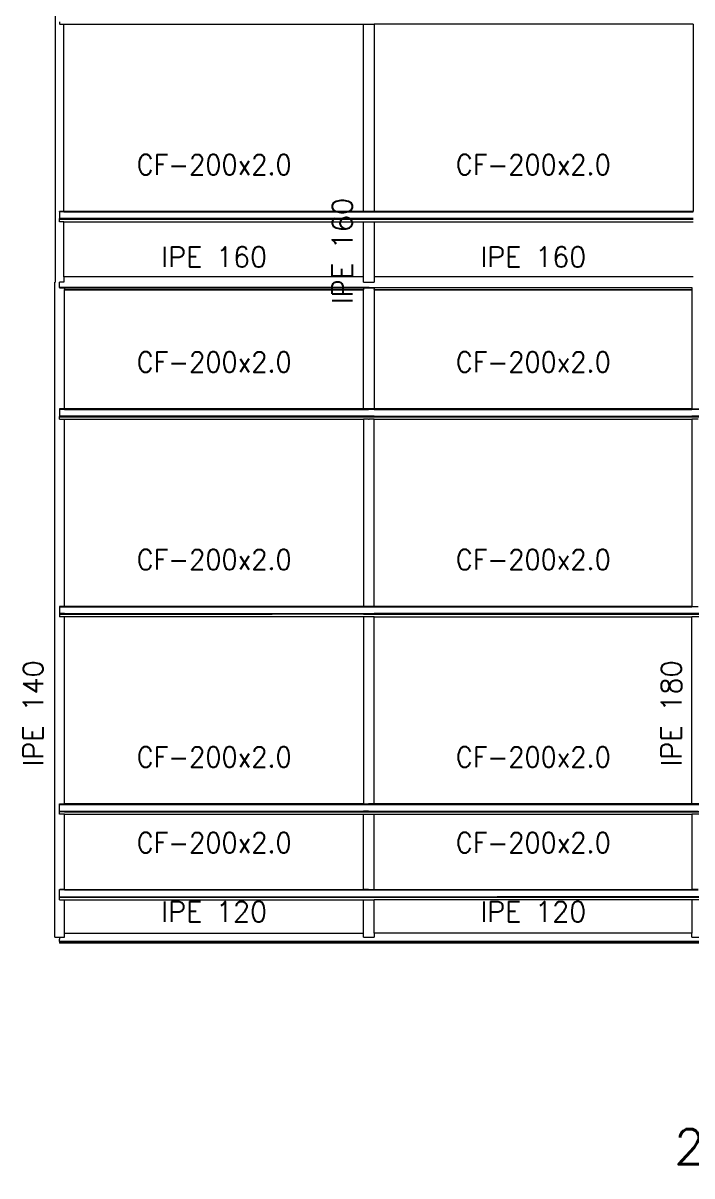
# Model space of a CAD drawing. Header units: millimetres. Extents: x 0 to 149, y -64 to 103.
# Drawn here: x 11.5 to 16.59, y 85.77 to 94.52 of the extents above; entities that cross this region are included whole.
import ezdxf
from ezdxf.enums import TextEntityAlignment as Align

# ---------------------------------------------------------------- set-up
doc = ezdxf.new("R2010")
doc.units = ezdxf.units.MM
for name, color, linetype, lineweight in [('BARRAS_DE_ACERO', 7, 'Continuous', 9), ('REFERENCIA_DE_LAS_BARRAS', 2, 'Continuous', 9), ('TITULOS', 9, 'Continuous', 0)]:
    doc.layers.add(name, color=color, linetype=linetype, lineweight=lineweight)
doc.styles.add('CYPETXT', font='romans__.ttf', dxfattribs={"height": 0.2})

msp = doc.modelspace()

# ---------------------------------------------------------------- linework, layer by layer
at = {"layer": 'BARRAS_DE_ACERO'}
for p, q in [((11.748, 92.5542), (11.748, 97.5294)), ((11.78, 94.5325), (11.78, 94.5133)), ((11.7822, 94.5133), (11.78, 94.5133)), ((11.7822, 94.5133), (11.812, 94.5133)), ((11.812, 94.5133), (14.089, 94.5133)), ((11.812, 93.0922), (11.812, 94.5133)), ((14.089, 94.5133), (14.1325, 94.5133)), ((14.1325, 94.5133), (14.171, 94.5133)), ((11.78, 93.092), (11.78, 93.0922)), ((11.78, 93.0922), (11.7822, 93.0922)), ((11.78, 93.0912), (11.78, 93.092)), ((11.78, 93.092), (11.7822, 93.092)), ((11.78, 93.0899), (11.78, 93.0912)), ((11.7822, 93.0912), (11.78, 93.0912)), ((11.78, 93.0882), (11.78, 93.0899)), ((11.78, 93.0899), (11.7822, 93.0899)), ((11.7822, 93.0922), (11.812, 93.0922)), ((11.7822, 93.092), (11.7823, 93.092)), ((11.812, 93.0912), (11.7822, 93.0912)), ((11.812, 93.0899), (11.7822, 93.0899)), ((11.812, 93.092), (11.7823, 93.092)), ((11.812, 93.092), (14.089, 93.092)), ((16.5935, 93.0912), (11.812, 93.0912)), ((11.812, 93.0899), (16.5935, 93.0899)), ((14.1275, 93.0922), (14.089, 93.0922)), ((16.5935, 93.092), (14.089, 93.092)), ((14.1325, 93.0922), (14.1275, 93.0922)), ((14.1325, 93.0922), (14.171, 93.0922)), ((11.78, 93.0882), (11.78, 93.0374)), ((11.7804, 93.0882), (11.78, 93.0882)), ((11.78, 93.0374), (11.7822, 93.0374)), ((11.78, 93.0357), (11.78, 93.0374)), ((11.78, 93.0341), (11.78, 93.0357)), ((11.812, 93.0357), (11.78, 93.0357)), ((11.78, 93.0341), (11.7822, 93.0341)), ((11.78, 93.033), (11.78, 93.0341)), ((11.78, 93.0325), (11.78, 93.033)), ((11.812, 93.033), (11.78, 93.033)), ((11.78, 93.0325), (16.5935, 93.0325)), ((11.7804, 93.0882), (11.7822, 93.0882)), ((11.812, 93.0882), (11.7822, 93.0882)), ((11.812, 93.0374), (11.7822, 93.0374)), ((11.7822, 93.0341), (11.8119, 93.0341)), ((11.8119, 93.0341), (11.812, 93.0341)), ((11.812, 93.0882), (14.089, 93.0882)), ((14.089, 93.0374), (11.812, 93.0374)), ((11.812, 93.0357), (16.5935, 93.0357)), ((11.812, 93.0341), (16.5935, 93.0341)), ((16.5935, 93.033), (11.812, 93.033)), ((11.812, 93.0133), (14.089, 93.0133)), ((14.089, 93.0882), (16.5935, 93.0882)), ((16.5935, 93.0374), (14.089, 93.0374)), ((14.171, 93.0133), (14.171, 92.595)), ((11.812, 92.595), (11.812, 92.5542)), ((14.089, 92.595), (11.812, 92.595)), ((14.089, 92.5542), (14.089, 92.595)), ((11.748, 92.5542), (11.7435, 92.5542)), ((11.7435, 87.579), (11.7435, 92.5542)), ((11.78, 92.5134), (11.78, 92.5542)), ((11.812, 92.5542), (11.78, 92.5542)), ((14.1325, 92.5134), (11.78, 92.5134)), ((11.78, 92.5134), (11.78, 92.513)), ((11.78, 92.513), (11.8165, 92.513)), ((11.8165, 92.513), (11.8165, 92.5126)), ((11.8165, 92.5126), (11.8165, 92.498)), ((11.8165, 92.498), (14.089, 92.498)), ((11.8165, 92.4973), (14.089, 92.4973)), ((14.089, 92.5542), (14.171, 92.5542)), ((14.089, 92.513), (14.171, 92.513)), ((14.089, 92.5126), (14.089, 92.513)), ((14.089, 91.5922), (14.089, 92.4973)), ((14.1325, 92.5134), (16.5845, 92.5134)), ((14.171, 92.513), (14.171, 92.5126)), ((14.171, 92.4973), (14.171, 91.5922)), ((14.171, 92.4973), (16.5845, 92.4973)), ((16.5845, 92.5134), (16.5846, 92.5134)), ((16.5845, 92.513), (16.5845, 92.5126)), ((16.5845, 92.513), (16.5852, 92.513)), ((16.5845, 92.5126), (16.5845, 92.498)), ((16.5845, 92.498), (16.5845, 92.4973)), ((16.5845, 92.4973), (16.5845, 91.5922)), ((16.5846, 92.5134), (16.5847, 92.5134)), ((16.5846, 92.5134), (16.5846, 92.5134)), ((16.5847, 92.5134), (16.5847, 92.5134)), ((16.5847, 92.5134), (16.5847, 92.5134)), ((16.5848, 92.5134), (16.5847, 92.5134)), ((16.5848, 92.5134), (16.5849, 92.5134)), ((16.5848, 92.5134), (16.5848, 92.5134)), ((16.5849, 92.5134), (16.585, 92.5134)), ((16.5849, 92.5134), (16.5849, 92.5134)), ((16.5849, 92.5134), (16.5849, 92.5134)), ((16.585, 92.5134), (16.5851, 92.5134)), ((16.585, 92.5134), (16.585, 92.5134)), ((16.5851, 92.5134), (16.5852, 92.5134)), ((16.5852, 92.5134), (16.5853, 92.5134)), ((16.5852, 92.5134), (16.5852, 92.5134)), ((16.5869, 92.513), (16.5852, 92.513)), ((16.5853, 92.5134), (16.5853, 92.5134)), ((16.5853, 92.5134), (16.5853, 92.5134)), ((11.78, 91.592), (11.7823, 91.592)), ((11.78, 91.592), (11.78, 91.5912)), ((11.78, 91.5899), (11.7823, 91.5899)), ((11.78, 91.5882), (11.7823, 91.5882)), ((11.78, 91.5357), (11.7823, 91.5357)), ((11.78, 91.5357), (11.78, 91.5341)), ((11.78, 91.533), (11.78, 91.5341)), ((11.8165, 91.5341), (11.78, 91.5341)), ((11.78, 91.5325), (11.78, 91.533)), ((11.78, 91.533), (14.089, 91.533)), ((11.78, 91.5133), (11.78, 91.5325)), ((11.78, 91.5325), (14.089, 91.5325)), ((11.78, 91.5133), (11.7823, 91.5133)), ((11.7823, 91.592), (11.8165, 91.592)), ((11.8165, 91.5912), (11.7823, 91.5912)), ((11.8165, 91.5899), (11.7823, 91.5899)), ((11.8165, 91.5882), (11.7823, 91.5882)), ((11.8165, 91.5357), (11.7823, 91.5357)), ((11.7823, 91.5133), (11.8165, 91.5133)), ((11.8165, 91.5922), (14.089, 91.5922)), ((14.089, 91.592), (11.8165, 91.592)), ((11.8165, 91.5912), (14.089, 91.5912)), ((11.8165, 91.5899), (14.1325, 91.5899)), ((11.8165, 91.5882), (14.1275, 91.5882)), ((11.8165, 91.5357), (14.089, 91.5357)), ((11.8165, 91.5341), (14.089, 91.5341)), ((14.1325, 91.5922), (14.089, 91.5922)), ((14.1644, 91.592), (14.089, 91.592)), ((14.089, 91.5912), (14.1325, 91.5912)), ((14.1275, 91.5374), (14.089, 91.5374)), ((14.089, 91.5357), (14.1275, 91.5357)), ((14.089, 91.5341), (14.1275, 91.5341)), ((14.1325, 91.5882), (14.1275, 91.5882)), ((14.1275, 91.5357), (14.1325, 91.5357)), ((14.1325, 91.5341), (14.1275, 91.5341)), ((14.1275, 91.5133), (14.1325, 91.5133)), ((14.1325, 91.5922), (14.1644, 91.5922)), ((14.1666, 91.5912), (14.1325, 91.5912)), ((14.1325, 91.5899), (16.6327, 91.5899)), ((14.171, 91.5882), (14.1325, 91.5882)), ((14.171, 91.5357), (14.1325, 91.5357)), ((14.171, 91.5341), (14.1325, 91.5341)), ((14.1325, 91.533), (14.171, 91.533)), ((14.171, 91.5922), (14.1644, 91.5922)), ((16.5845, 91.5922), (14.171, 91.5922)), ((14.171, 91.5882), (16.5845, 91.5882)), ((14.171, 91.5374), (16.5845, 91.5374)), ((14.171, 91.5357), (16.5845, 91.5357)), ((14.171, 91.533), (16.5845, 91.533)), ((14.171, 91.5133), (16.5845, 91.5133)), ((16.5845, 91.592), (19.089, 91.592)), ((16.5845, 91.5374), (16.5845, 91.5374)), ((16.5845, 91.5357), (16.6273, 91.5357)), ((16.5845, 91.5357), (16.5845, 91.5357)), ((16.5845, 91.5341), (16.6755, 91.5341)), ((16.5845, 91.533), (16.5845, 91.533)), ((16.5845, 91.533), (16.6273, 91.533)), ((16.5845, 91.5325), (19.1325, 91.5325)), ((16.5845, 91.5325), (16.5845, 91.5325)), ((16.5845, 91.5133), (16.5845, 90.0922)), ((16.5845, 91.5133), (16.5845, 91.5133)), ((11.78, 90.092), (11.78, 90.0922)), ((11.78, 90.0922), (11.7823, 90.0922)), ((11.78, 90.0912), (11.78, 90.092)), ((11.78, 90.092), (11.7823, 90.092)), ((11.7823, 90.0899), (11.78, 90.0899)), ((11.78, 90.0882), (11.78, 90.0374)), ((11.7823, 90.0882), (11.78, 90.0882)), ((11.78, 90.033), (11.78, 90.0341)), ((11.78, 90.0325), (11.78, 90.033)), ((11.78, 90.033), (11.8165, 90.033)), ((11.78, 90.0325), (11.78, 90.0133)), ((11.8165, 90.0922), (11.7823, 90.0922)), ((11.8165, 90.092), (11.7823, 90.092)), ((11.8165, 90.0912), (11.7823, 90.0912)), ((11.7823, 90.0357), (11.8165, 90.0357)), ((11.7823, 90.0341), (11.8165, 90.0341)), ((11.8165, 90.092), (14.089, 90.092)), ((11.8165, 90.0912), (14.1325, 90.0912)), ((11.8165, 90.0374), (14.089, 90.0374)), ((11.8165, 90.0357), (14.089, 90.0357)), ((11.8165, 90.033), (13.3947, 90.033)), ((14.089, 90.033), (13.3947, 90.033)), ((14.1325, 90.0922), (14.089, 90.0922)), ((14.1325, 90.092), (14.089, 90.092)), ((14.089, 90.0374), (14.1275, 90.0374)), ((14.1275, 90.0357), (14.089, 90.0357)), ((14.089, 90.033), (14.1275, 90.033)), ((14.1275, 90.0374), (14.1325, 90.0374)), ((14.1325, 90.0357), (14.1275, 90.0357)), ((14.1325, 90.0341), (14.1275, 90.0341)), ((14.1275, 90.033), (16.6755, 90.033)), ((14.1325, 90.0922), (14.171, 90.0922)), ((14.1325, 90.092), (14.171, 90.092)), ((14.171, 90.0912), (14.1325, 90.0912)), ((14.171, 90.0899), (14.1325, 90.0899)), ((14.1325, 90.0374), (14.171, 90.0374)), ((14.171, 90.0357), (14.1325, 90.0357)), ((14.171, 90.0341), (14.1325, 90.0341)), ((14.171, 90.0922), (16.5845, 90.0922)), ((16.5845, 90.092), (14.171, 90.092)), ((14.171, 90.0912), (16.5845, 90.0912)), ((14.171, 90.0899), (16.5845, 90.0899)), ((16.5845, 90.0882), (14.171, 90.0882)), ((15.1004, 90.0374), (14.171, 90.0374)), ((14.171, 90.0357), (19.089, 90.0357)), ((19.1325, 90.0341), (14.171, 90.0341)), ((17.6004, 90.0374), (15.1004, 90.0374)), ((16.5845, 90.0922), (16.6327, 90.0922)), ((16.5845, 90.092), (16.6327, 90.092)), ((16.5845, 90.092), (16.5845, 90.092)), ((16.5845, 90.0912), (16.5845, 90.0912)), ((16.5845, 90.0912), (16.6327, 90.0912)), ((16.5845, 90.0899), (16.5845, 90.0899)), ((16.6273, 90.0899), (16.5845, 90.0899)), ((16.5845, 90.0882), (16.5845, 90.0882)), ((16.6273, 90.0882), (16.5845, 90.0882)), ((11.8165, 90.0133), (11.78, 90.0133)), ((14.089, 90.0133), (11.8165, 90.0133)), ((14.171, 88.5922), (14.171, 90.0133)), ((14.171, 90.0133), (16.5845, 90.0133)), ((16.6755, 90.0133), (16.5845, 90.0133)), ((11.78, 88.592), (11.78, 88.5922)), ((11.78, 88.592), (14.1275, 88.592)), ((11.78, 88.5912), (11.78, 88.592)), ((11.78, 88.5899), (11.78, 88.5912)), ((11.78, 88.5912), (14.1275, 88.5912)), ((11.78, 88.5899), (11.78, 88.5882)), ((21.6273, 88.5899), (11.78, 88.5899)), ((11.78, 88.5374), (11.78, 88.5882)), ((11.78, 88.5374), (14.089, 88.5374)), ((11.78, 88.5374), (11.78, 88.5357)), ((11.78, 88.5357), (14.089, 88.5357)), ((14.089, 88.5922), (11.8165, 88.5922)), ((14.089, 88.5922), (14.171, 88.5922)), ((14.089, 88.5374), (16.5845, 88.5374)), ((14.1275, 88.5357), (14.089, 88.5357)), ((16.6755, 88.592), (14.1275, 88.592)), ((14.171, 88.5912), (14.1275, 88.5912)), ((14.1275, 88.5357), (16.6327, 88.5357)), ((19.089, 88.5912), (14.171, 88.5912)), ((16.5845, 88.5374), (16.6273, 88.5374)), ((11.7823, 88.5341), (11.78, 88.5341)), ((11.78, 88.5325), (11.7823, 88.5325)), ((11.8165, 88.5341), (11.7823, 88.5341)), ((11.8165, 88.5325), (11.7823, 88.5325)), ((11.7914, 88.533), (11.8165, 88.533)), ((14.171, 88.5341), (11.8165, 88.5341)), ((11.8165, 88.5325), (16.6755, 88.5325)), ((11.8165, 88.5133), (14.089, 88.5133)), ((14.089, 88.5133), (14.1325, 88.5133)), ((14.171, 88.5341), (19.1331, 88.5341)), ((16.5845, 88.5133), (16.5845, 87.9418)), ((11.78, 87.9417), (11.7823, 87.9417)), ((11.78, 87.9408), (11.7823, 87.9408)), ((11.78, 87.9378), (11.7823, 87.9378)), ((11.8165, 87.9418), (11.7823, 87.9418)), ((11.7823, 87.9417), (11.7824, 87.9417)), ((11.8165, 87.9408), (11.7823, 87.9408)), ((11.8165, 87.9395), (11.7823, 87.9395)), ((11.8165, 87.9378), (11.7823, 87.9378)), ((11.7824, 87.9417), (11.8165, 87.9417)), ((11.8165, 87.9417), (14.089, 87.9417)), ((11.8165, 87.9408), (14.089, 87.9408)), ((11.8165, 87.9395), (16.6327, 87.9395)), ((14.1325, 87.9378), (11.8165, 87.9378)), ((14.1275, 87.9418), (14.089, 87.9418)), ((14.089, 87.9417), (14.1171, 87.9417)), ((14.1171, 87.9417), (14.171, 87.9417)), ((14.1325, 87.9378), (16.5845, 87.9378)), ((14.171, 87.9418), (16.5845, 87.9418)), ((14.171, 87.9417), (16.5845, 87.9417)), ((16.5845, 87.9418), (16.6327, 87.9418)), ((16.6327, 87.9417), (16.5845, 87.9417)), ((16.6327, 87.9378), (16.5845, 87.9378)), ((11.78, 87.8871), (14.1275, 87.8871)), ((11.78, 87.8838), (11.78, 87.8853)), ((11.78, 87.8853), (16.5845, 87.8853)), ((11.8165, 87.8826), (11.78, 87.8826)), ((11.78, 87.8821), (14.1616, 87.8821)), ((11.78, 87.8629), (11.78, 87.8821)), ((11.78, 87.8629), (11.8165, 87.8629)), ((13.3947, 87.8826), (11.8165, 87.8826)), ((11.8165, 87.8629), (14.089, 87.8629)), ((11.8165, 87.6108), (11.8165, 87.8629)), ((14.171, 87.8826), (13.3947, 87.8826)), ((14.089, 87.8629), (14.171, 87.8629)), ((14.1275, 87.8871), (15.104, 87.8871)), ((14.1616, 87.8821), (14.1709, 87.8821)), ((14.171, 87.8821), (14.1709, 87.8821)), ((16.5845, 87.8826), (14.171, 87.8826)), ((14.171, 87.8821), (16.5845, 87.8821)), ((14.171, 87.6108), (14.171, 87.8629)), ((16.5845, 87.8629), (14.171, 87.8629)), ((16.5845, 87.8871), (15.104, 87.8871)), ((16.5845, 87.8871), (17.604, 87.8871)), ((19.0891, 87.8853), (16.5845, 87.8853)), ((16.5845, 87.8838), (19.089, 87.8838)), ((19.089, 87.8821), (16.5845, 87.8821)), ((11.7435, 87.579), (11.78, 87.579)), ((11.78, 87.579), (11.78, 87.5654)), ((14.089, 87.579), (14.089, 87.6108)), ((14.089, 87.579), (14.171, 87.579)), ((16.5845, 87.6108), (14.171, 87.6108)), ((14.171, 87.6108), (14.171, 87.579)), ((16.5845, 87.579), (16.5845, 87.6108)), ((11.78, 87.5471), (11.78, 87.5654)), ((11.78, 87.5465), (11.78, 87.5471))]:
    msp.add_line(p, q, dxfattribs=at)
for points in [[(11.812, 93.0922), (14.089, 93.0922), (14.089, 94.5133)], [(16.5935, 94.5133), (14.171, 94.5133), (14.171, 93.0922)], [(16.5935, 94.5133), (16.5935, 93.0922), (14.171, 93.0922)], [(11.812, 92.595), (11.812, 93.0133), (11.78, 93.0133), (11.78, 93.0325)], [(14.089, 92.595), (14.089, 93.0133), (14.1325, 93.0133), (14.171, 93.0133), (16.5935, 93.0133)], [(16.5935, 92.595), (14.171, 92.595), (14.171, 92.5542)], [(11.8165, 92.5126), (14.089, 92.5126), (14.089, 92.498), (14.089, 92.4973)], [(11.8165, 91.5922), (11.8165, 92.4973), (11.8165, 92.498)], [(16.5845, 92.5126), (14.171, 92.5126), (14.171, 92.498)], [(14.171, 92.4973), (14.171, 92.498), (16.5845, 92.498)], [(16.5845, 91.5922), (16.6755, 91.5922), (16.6755, 92.4973)], [(16.5851, 92.5134), (16.5851, 92.5134), (16.5851, 92.5134)], [(16.5854, 92.5134), (16.5854, 92.5134), (16.5853, 92.5134)], [(11.8165, 91.5922), (11.78, 91.5922), (11.78, 91.592)], [(11.78, 91.5899), (11.78, 91.5912), (11.7823, 91.5912)], [(11.78, 91.5899), (11.78, 91.5882), (11.78, 91.5374)], [(11.7823, 91.5374), (11.78, 91.5374), (11.78, 91.5357)], [(14.089, 91.5374), (11.8165, 91.5374), (11.7823, 91.5374)], [(11.8165, 90.0922), (11.8165, 91.5133), (14.089, 91.5133)], [(14.1275, 91.5133), (14.089, 91.5133), (14.089, 90.0922), (11.8165, 90.0922)], [(14.1325, 91.533), (14.1275, 91.533), (14.089, 91.533)], [(14.089, 91.5325), (14.1275, 91.5325), (14.1325, 91.5325), (14.171, 91.5325), (16.5845, 91.5325)], [(14.171, 91.5374), (14.1325, 91.5374), (14.1275, 91.5374)], [(14.171, 90.0922), (14.171, 91.5133), (14.1325, 91.5133)], [(16.5845, 91.592), (16.5845, 91.592), (14.1644, 91.592)], [(14.1666, 91.5912), (16.5845, 91.5912), (19.089, 91.5912), (19.1325, 91.5912)], [(14.171, 91.5341), (16.5845, 91.5341), (16.5845, 91.5341)], [(16.6755, 91.5882), (16.6273, 91.5882), (16.5845, 91.5882)], [(19.089, 91.5374), (16.6327, 91.5374), (16.6273, 91.5374), (16.5845, 91.5374)], [(16.6327, 91.5133), (16.6273, 91.5133), (16.5845, 91.5133)], [(11.7823, 90.0912), (11.78, 90.0912), (11.78, 90.0899), (11.78, 90.0882)], [(11.8165, 90.0374), (11.78, 90.0374), (11.78, 90.0357)], [(11.7823, 90.0357), (11.78, 90.0357), (11.78, 90.0341), (11.7823, 90.0341)], [(16.6273, 90.0325), (16.5845, 90.0325), (11.78, 90.0325)], [(11.7823, 90.0899), (11.8165, 90.0899), (14.1325, 90.0899)], [(11.7823, 90.0882), (11.8165, 90.0882), (14.1325, 90.0882), (14.171, 90.0882)], [(14.1275, 90.0341), (14.089, 90.0341), (11.8165, 90.0341)], [(11.78, 88.5922), (11.8165, 88.5922), (11.8165, 90.0133)], [(14.171, 90.0133), (14.089, 90.0133), (14.089, 88.5922)], [(14.171, 88.5922), (16.5845, 88.5922), (16.5845, 90.0133)], [(11.78, 88.5882), (19.171, 88.5882), (24.075, 88.5882)], [(11.78, 88.533), (11.78, 88.5341), (11.78, 88.5357)], [(19.089, 88.5922), (16.6755, 88.5922), (16.5845, 88.5922)], [(11.78, 88.5133), (11.78, 88.5325), (11.78, 88.533), (11.7823, 88.533), (11.7914, 88.533)], [(11.8165, 87.9418), (11.8165, 88.5133), (11.7823, 88.5133), (11.78, 88.5133)], [(11.8165, 88.533), (14.1325, 88.533), (19.1331, 88.533)], [(11.8165, 87.9418), (14.089, 87.9418), (14.089, 88.5133)], [(14.1275, 87.9418), (14.171, 87.9418), (14.171, 88.5133)], [(14.1325, 88.5133), (14.171, 88.5133), (16.5845, 88.5133)], [(16.6755, 87.9418), (16.6755, 88.5133), (16.5845, 88.5133)], [(11.78, 87.9417), (11.78, 87.9418), (11.7823, 87.9418)], [(11.78, 87.9395), (11.78, 87.9408), (11.78, 87.9417)], [(11.78, 87.9378), (11.78, 87.9395), (11.7823, 87.9395)], [(11.78, 87.8853), (11.78, 87.8871), (11.78, 87.9378)], [(14.089, 87.9408), (16.6327, 87.9408), (16.6327, 87.9408)], [(11.7823, 87.8838), (11.78, 87.8838), (11.78, 87.8826), (11.78, 87.8821)], [(11.7823, 87.8838), (11.8165, 87.8838), (16.5845, 87.8838)], [(11.8165, 87.6108), (14.089, 87.6108), (14.089, 87.8629)], [(19.1154, 87.8826), (19.089, 87.8826), (16.5845, 87.8826)], [(16.5845, 87.579), (16.6755, 87.579), (16.6755, 87.6108), (16.6755, 87.8629)], [(16.6755, 87.8629), (16.5845, 87.8629), (16.5845, 87.6108)], [(11.78, 87.579), (11.8165, 87.579), (11.8165, 87.6108)], [(16.63, 87.5471), (14.13, 87.5471), (11.78, 87.5471)], [(26.56, 87.5465), (11.78, 87.5465), (11.78, 87.5357)], [(26.56, 87.5357), (11.78, 87.5357), (11.78, 87.5351)], [(26.56, 87.5243), (26.56, 87.5351), (11.78, 87.5351)]]:
    msp.add_lwpolyline(points, dxfattribs=at)

# ---------------------------------------------------------------- texts
at = {"layer": 'REFERENCIA_DE_LAS_BARRAS', "style": 'CYPETXT'}
for s, width, p, p2 in [('CF-200x2.0', 0.812714, (12.3666, 93.3711), (13.5434, 93.3711)), ('CF-200x2.0', 0.812714, (14.7916, 93.3711), (15.9684, 93.3711)), ('IPE 160', 0.844169, (12.5523, 92.6701), (13.3577, 92.6701)), ('IPE 160', 0.844169, (14.9772, 92.6701), (15.7828, 92.6701)), ('CF-200x2.0', 0.812714, (12.3666, 91.8711), (13.5434, 91.8711)), ('CF-200x2.0', 0.812714, (14.7916, 91.8711), (15.9684, 91.8711)), ('CF-200x2.0', 0.812714, (12.3666, 90.3711), (13.5434, 90.3711)), ('CF-200x2.0', 0.812714, (14.7916, 90.3711), (15.9684, 90.3711)), ('CF-200x2.0', 0.812714, (12.3666, 88.8711), (13.5434, 88.8711)), ('CF-200x2.0', 0.812714, (14.7916, 88.8711), (15.9684, 88.8711)), ('CF-200x2.0', 0.812714, (12.3666, 88.2207), (13.5434, 88.2207)), ('CF-200x2.0', 0.812714, (14.7916, 88.2207), (15.9684, 88.2207)), ('IPE 120', 0.844169, (12.5523, 87.6969), (13.3577, 87.6969)), ('IPE 120', 0.844169, (14.9772, 87.6969), (15.7828, 87.6969))]:
    msp.add_text(s, height=0.15333, dxfattribs=dict(at, width=width)).set_placement(p, p2, align=Align.FIT)
at = {"layer": 'REFERENCIA_DE_LAS_BARRAS', "style": 'CYPETXT', "width": 0.844169}
for s, p, p2 in [('IPE 160', (14.0058, 92.389), (14.0058, 93.1945)), ('IPE 140', (11.6558, 88.8766), (11.6558, 89.6821)), ('IPE 180', (16.5058, 88.8766), (16.5058, 89.6821))]:
    msp.add_text(s, height=0.15333, rotation=90, dxfattribs=at).set_placement(p, p2, align=Align.FIT)
at = {"layer": 'TITULOS', "style": 'CYPETXT', "width": 0.87121}
msp.add_text('2D: Faldon_izquierdo', height=0.266667, dxfattribs=at).set_placement((16.4498, 85.8547), (20.2578, 85.8547), align=Align.FIT)

doc.saveas('drawing.dxf')
